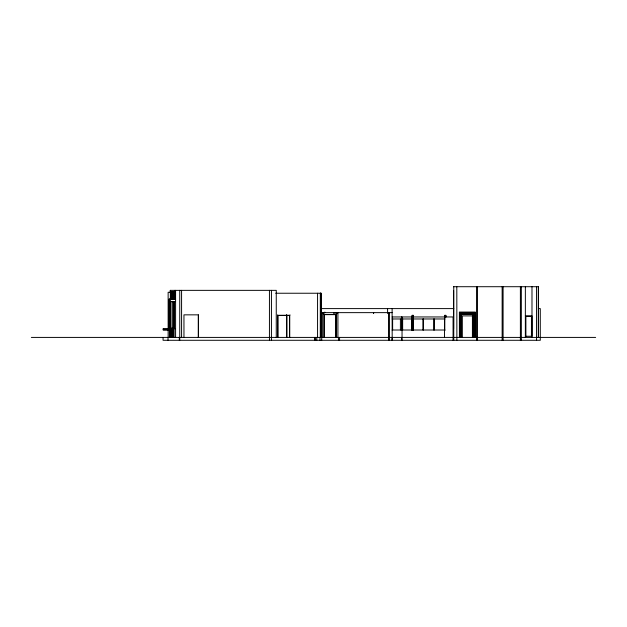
<?xml version="1.0" encoding="UTF-8"?>
<svg xmlns="http://www.w3.org/2000/svg" width="627" height="627" viewBox="0 0 627 627"><rect width="100%" height="100%" fill="white"/><g stroke="black" fill="none" stroke-linecap="round" stroke-linejoin="round"><path stroke-width="0.94" d="M392.102 340.289L392.102 337.412M525.355 337.412L525.355 286.711M170.442 299.001L170.81 291.383L171.171 299.001M171.367 299.001L171.594 294.134M174.094 299.001L174.463 291.383L174.831 299.001M321.573 312.544L321.071 312.544L321.58 312.066L320.679 312.066L320.914 312.638L392.118 312.638M320.71 299.902L320.765 299.001L320.656 305.717M413.193 329.92L413.193 315.326L412.166 315.326L412.033 330.594M413.193 315.326L412.989 330.594M171.594 294.118L171.735 291.383L172.096 299.001M277.4 314.942L277.879 315.42L289.596 315.42L290.074 314.942M333.407 313.202L337.757 312.92M412.166 317.066L411.931 329.661M413.044 317.043L413.287 329.841M453.525 286.711L538.421 286.711L538.421 337.412M170.873 292.276L168.138 292.276L168.138 337.412M275.723 293.24L321.134 293.24M175.646 299.001L169.729 299.001L169.69 337.412M169.698 299.291L170.152 299.291L170.152 328.093L169.698 328.093M169.729 299.44L175.192 299.44M170.074 301.477L175.231 301.477M169.729 301.658L175.231 301.658M320.883 308.602L453.807 308.602M538.389 308.602L540.286 308.602L540.286 340.289L163.067 340.289L163.067 337.412M321.361 337.412L321.58 312.066L321.573 337.412M461.315 337.412L461.315 313.978L473.409 313.978L473.409 337.412M461.409 314.08L473.33 314.08L473.314 337.412M322.27 337.412L322.27 312.732L324.19 314.652L336.033 314.644L337.922 312.732L337.922 337.412M198.359 314.848L198.359 337.412L198.375 314.848L183.954 314.848L183.962 337.412M444.794 330.594L444.794 315.326L445.821 315.326L445.993 316.956M525.355 315.851L531.986 315.851L531.994 336.26L525.355 336.26M472.413 315.898L462.326 315.898L462.334 337.412M531.453 316.376L531.453 336.26L531.469 316.384L525.881 316.376L525.896 336.26M392.102 316.956L453.07 316.956L453.07 340.289M392.102 318.971L444.966 318.971M171.14 328.203L173.42 328.203M175.56 328.642L169.392 328.642L169.392 337.412M170.254 328.767L163.067 328.767L163.067 329.246L169.251 329.246L169.251 328.767M392.102 330.014L444.966 330.014M169.314 330.21L163.263 330.21L163.263 329.246M31.35 337.412L595.65 337.412M322.27 312.732L324.002 314.464L324.002 337.412M444.794 315.326L444.966 316.956M323.845 312.732L324.002 314.464L336.221 314.464L336.221 337.412M321.353 312.066L321.361 312.544M173.938 299.001L173.577 291.383L173.224 299.44M173.028 299.001L172.66 291.383L172.292 299.44M538.342 286.711L538.342 337.412M536.555 286.711L536.555 340.289M531.986 286.711L531.986 337.412M521.343 286.711L521.343 340.289M520.386 286.711L520.386 340.289M503.097 286.711L503.097 340.289M502.141 286.711L502.141 340.289M477.335 286.711L477.335 340.289M476.677 286.711L476.677 340.289M475.329 337.412L475.329 312.058L459.395 312.058L459.395 337.412M474.851 337.412L474.851 312.544L459.873 312.544L459.873 337.412M474.278 337.412L474.278 313.116L460.453 313.116L460.453 337.412M473.793 337.412L473.793 313.594L460.931 313.594L460.931 337.412M472.413 315.898L472.413 337.412M461.323 313.978L461.417 337.412M456.809 286.711L456.879 340.289M453.76 286.711L453.76 340.289M453.611 290.552L453.611 328.767M445.821 315.326L445.821 316.956M444.512 316.956L444.512 337.412M434.37 318.971L434.354 330.014M433.696 318.971L433.68 330.014M423.538 318.971L423.531 330.014M422.888 318.971L422.896 330.014M412.989 318.477L412.989 329.833M412.166 315.326L412.166 329.927M402.644 318.665L402.644 329.912M402.04 316.956L402.04 340.289M401.633 316.956L401.633 330.014M401.633 337.412L401.633 340.289M400.402 318.971L400.402 330.014M392.62 318.665L392.643 329.912M392.118 308.602L392.188 340.289M389.085 312.638L389.085 340.289M388.889 312.638L388.889 340.289M387.588 308.602L387.588 313.406M373.606 313.594L373.606 312.638L373.52 313.594M339.568 337.412L339.568 340.289M338.447 337.412L338.447 340.289M324.849 312.066L324.849 312.638M324.206 314.644L324.19 337.412M321.722 337.412L321.722 340.289M321.071 293.24L321.071 312.638M320.844 293.24L320.844 337.412M320.679 293.24L320.679 337.412M320.593 293.24L320.538 337.412M319.989 337.412L319.989 340.289M317.56 293.24L317.56 337.412M316.792 337.412L316.8 340.289M315.075 337.412L315.075 340.289M314.895 337.412L314.895 340.289M289.69 337.412L289.682 315.326L277.777 315.326L277.785 337.412M289.588 315.42L289.596 337.412M286.986 315.138L286.986 337.412M286.508 314.652L286.508 337.412M277.871 315.42L277.879 337.412M276.256 337.412L276.256 290.356L170.278 290.356L170.278 292.276M271.436 290.356L271.436 340.289M269.438 290.356L269.438 340.289M181.579 290.356L181.579 337.412M179.745 290.356L179.745 340.289M179.314 337.412L179.314 340.289M175.591 290.356L175.591 337.412M174.933 290.356L174.933 299.001M174.165 299.001L174.165 299.44M174.157 301.658L174.157 328.642M173.969 299.001L173.969 299.44M173.992 301.658L173.953 337.412M173.663 328.642L173.663 337.412M173.413 299.001L173.413 299.44M173.389 301.658L173.389 328.642M173.224 301.658L173.185 337.412M172.887 328.642L172.887 337.412M172.48 299.001L172.48 299.44M172.253 328.642L172.253 337.412M172.017 301.658L172.002 337.412M171.626 299.001L171.626 299.44M171.437 299.001L171.437 299.44M171.39 328.642L171.39 337.412M171.14 328.642L171.14 337.412M170.756 299.001L170.756 299.44M170.568 299.001L170.568 299.44M170.528 328.642L170.528 337.412M170.34 290.356L170.34 299.001M170.293 328.642L170.293 337.412M169.917 299.001L169.917 299.44M169.893 301.658L169.893 328.642M169.235 329.246L169.235 330.21M168.012 337.412L168.012 340.289M167.817 328.767L167.817 329.246M336.001 314.652L336.001 337.412L336.025 314.644M169.227 299.291L168.632 299.291L168.632 328.093L169.227 328.093L169.227 299.291M320.389 337.412L320.389 293.24L320.366 337.412"/></g></svg>
